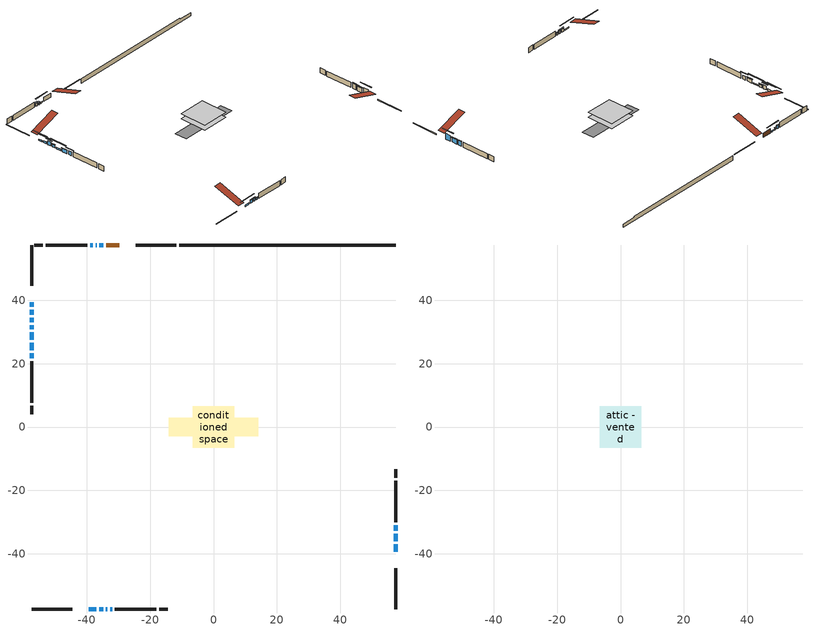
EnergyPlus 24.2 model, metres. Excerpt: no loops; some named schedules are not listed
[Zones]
conditioned space
 floor adiabatic (AdiabaticFloorConstruction): -6.52,-6.52 -6.52,6.52 6.52,6.52 6.52,-6.52 z0.61
 floor foundation (Slab1 construction): -14.13,-2.94 -14.13,2.94 14.13,2.94 14.13,-2.94 z-1.52
 wall outside (RimJoist1 construction): -11.71,57.5 -24.51,57.5 / -57.5,-57.5 -44.69,-57.5 / -57.5,57.5 -57.5,44.69 / 57.5,-57.5 57.5,-44.69 z0.61:0.91
 wall outside (AdiabaticWallConstruction 1): -29.72,57.5 -33.87,57.5 z0.61:2.64
 wall outside (AdiabaticWallConstruction): 57.5,-39.49 57.5,-37.05 z0.61:3.35; -57.5,39.49 -57.5,37.96 / -34.8,57.5 -36.02,57.5 / -39.49,-57.5 -37.05,-57.5 / -57.5,29.98 -57.5,27.54 z0.61:1.22; -57.5,37.04 -57.5,35.51 / -36.95,57.5 -37.26,57.5 / -32.66,-57.5 -32.05,-57.5 z0.61:1.53; -57.5,34.58 -57.5,33.06 / -57.5,23.25 -57.5,21.72 z0.61:2.44; -57.5,32.13 -57.5,30.91 z0.61:1.83; 57.5,-36.12 57.5,-33.68 z0.61:2.74; 57.5,-32.75 57.5,-30.98 z0.61:2.92; -38.18,57.5 -38.95,57.5 / -33.97,-57.5 -33.59,-57.5 z0.61:2.14; -36.12,-57.5 -34.9,-57.5 / -57.5,26.61 -57.5,24.17 z0.61:2.13
 wall outside (Wall1 construction): -39.88,57.5 -52.97,57.5 / -31.12,-57.5 -18.03,-57.5 / -57.5,20.79 -57.5,7.7 / 57.5,-30.05 57.5,-16.96 z0.61:3.05
 wall outside (Wall2 construction): -53.9,57.5 -56.57,57.5 / -17.1,-57.5 -14.43,-57.5 / -57.5,6.77 -57.5,4.1 / 57.5,-16.03 57.5,-13.36 z0.61:3.05
 wall foundation (FoundationWall1 construction): -10.78,57.5,-1.52 -10.78,57.5,0.61 50.67,57.5,0.61 50.67,57.5,0.07 57.5,57.5,0.07 57.5,57.5,-1.52
 window (WindowConstruction): 57.5,-39.49 57.5,-37.05 z0.61:3.35
 window (WindowConstruction 9): -57.5,39.49 -57.5,37.96 z0.61:1.22
 window (WindowConstruction 10): -57.5,37.03 -57.5,35.51 z0.61:1.52
 window (WindowConstruction 11): -57.5,34.58 -57.5,33.06 z0.61:2.44
 window (WindowConstruction 12): -57.5,32.13 -57.5,30.91 z0.61:1.83
 window (WindowConstruction 13): 57.5,-36.12 57.5,-33.68 z0.61:2.74
 window (WindowConstruction 1): 57.5,-32.75 57.5,-30.98 z0.61:2.92
 window (WindowConstruction 14): -34.8,57.5 -36.02,57.5 z0.61:1.22
 window (WindowConstruction 15): -39.49,-57.5 -37.05,-57.5 z0.61:1.22
 window (WindowConstruction 16): -57.5,29.98 -57.5,27.54 z0.61:1.22
 window (WindowConstruction 2): -36.95,57.5 -37.26,57.5 z0.61:1.52
 window (WindowConstruction 3): -38.19,57.5 -38.95,57.5 z0.61:2.13
 window (WindowConstruction 4): -36.12,-57.5 -34.9,-57.5 z0.61:2.13
 window (WindowConstruction 5): -33.97,-57.5 -33.59,-57.5 z0.61:2.13
 window (WindowConstruction 6): -32.66,-57.5 -32.05,-57.5 z0.61:1.52
 window (WindowConstruction 7): -57.5,26.61 -57.5,24.17 z0.61:2.13
 window (WindowConstruction 8): -57.5,23.24 -57.5,21.72 z0.61:2.44
 door (Door): -29.72,57.5 -33.87,57.5 z0.61:2.64
 ceiling adiabatic (AdiabaticFloorConstruction): 6.52,-6.52 6.52,6.52 -6.52,6.52 -6.52,-6.52 z0.61
attic - vented
 floor to conditioned space (Floor1 construction Reversed): -6.52,-6.52 -6.52,6.52 6.52,6.52 6.52,-6.52 z3.05
 roof outside (Roof1 construction): -28.79,57.5,3.05 -28.79,44.79,7.29 -25.44,44.79,7.29 -25.44,57.5,3.05; -40.42,-57.5,3.05 -40.42,-44.79,7.29 -43.77,-44.79,7.29 -43.77,-57.5,3.05; -57.5,40.42,3.05 -44.79,40.42,7.29 -44.79,43.77,7.29 -57.5,43.77,3.05; 57.5,-40.42,3.05 44.79,-40.42,7.29 44.79,-43.77,7.29 57.5,-43.77,3.05
shading: 57.5,-35.22 57.5,-41.32 57.8,-41.32 57.8,-35.22 z5.18; -57.5,34.91 -57.5,42.54 -57.8,42.54 -57.8,34.91 z4.27; -57.5,33.07 -57.5,39.48 -57.8,39.48 -57.8,33.07 z3.97; -57.5,32.15 -57.5,35.49 -57.8,35.49 -57.8,32.15 z3.35; -57.5,30.61 -57.5,32.43 -57.8,32.43 -57.8,30.61 z2.13; 57.5,-33.38 57.5,-36.42 57.8,-36.42 57.8,-33.38 z3.04; 57.5,-30.78 57.5,-32.95 57.91,-32.95 57.91,-30.78 z3.12; -39.07,57.5 -31.75,57.5 -31.75,57.8 -39.07,57.8 z4.27; -34,-57.5 -42.54,-57.5 -42.54,-57.8 -34,-57.8 z4.27; -57.5,24.49 -57.5,33.03 -57.8,33.03 -57.8,24.49 z4.27; -37.55,57.5 -36.65,57.5 -36.65,57.8 -37.55,57.8 z1.82; -39.25,57.5 -37.89,57.5 -37.89,57.8 -39.25,57.8 z2.43; -34.6,-57.5 -36.42,-57.5 -36.42,-57.8 -34.6,-57.8 z2.43; -33.29,-57.5 -34.27,-57.5 -34.27,-57.8 -33.29,-57.8 z2.43; -31.75,-57.5 -32.96,-57.5 -32.96,-57.8 -31.75,-57.8 z1.82; -57.5,23.88 -57.5,26.91 -57.8,26.91 -57.8,23.88 z2.43; -57.5,20.5 -57.5,24.46 -57.8,24.46 -57.8,20.5 z3.66
[Building]
Building 1: Terrain=Suburbs
[Site:Location]
Ottawa Intl AP_ON: Latitude {deg}=45.32; Longitude {deg}=-75.67; Time Zone {hr}=-5; Elevation {m}=115; Keep Site Location Information=Yes
[Site:GroundTemperature:Shallow]
1.18808, -1.19398, -1.38475, -0.254337, 4.28362, 8.80044, 12.7163, 15.1969, 15.4076, 13.3901, 9.57408, 5.19582
[Site:WaterMainsTemperature]
Calculation Method=Schedule; Temperature Schedule=mains temperature schedule
[Material] Roughness=Rough; Thermal Absorptance=0.9
Name | Thickness {m} | Conductivity {W/m-K} | Density {kg/m3} | Specific Heat {J/kg-K} | Solar Absorptance | Visible Absorptance
asphalt or fiberglass shingles | 0.00635 | 0.162714 | 1121.4 | 1465.45 | 0.4 | 0.4
ceiling stud and cavity | 0.1397 | 0.0798161 | 65.682 | 1177.47 | 0.7 | 0.7
concrete 4.0 in. | 0.1016 | 1.803125 | 2242.8 | 837.4 | 0.7 | 0.7
concrete 8.0 in. | 0.2032 | 1.803125 | 2242.8 | 837.4 | 0.7 | 0.7
door material | 0.04445 | 0.053851 | 512.64 | 1214.23 | 0.7 | 0.7
exterior vertical ins | 0.0457286 | 0.029427 | 32.04 | 1214.23 | 0.7 | 0.7
floor covering | 0.0127 | 0.0433444 | 54.468 | 1339.84 | 0.6 | 0.6
floor rigid ins; wall rigid ins 1 | 0.512978 | 0.029427 | 32.04 | 1214.23 | 0.7 | 0.7
floor stud and cavity | 0.1397 | 1.75129 | 37.0049 | 1207.88 | 0.7 | 0.7
furniture material conditioned space 1 | 0.1524 | 0.115458 | 640.8 | 1214.23 | 0.6 | 0.6
gypsum board | 0.0127 | 0.160291 | 801 | 837.4 | 0.6 | 0.6
gypsum board 1 | 0.0127 | 0.160291 | 801 | 837.4 | 0.7 | 0.7
osb sheathing 0.5 in. | 0.0127 | 0.115458 | 512.64 | 1214.23 | 0.7 | 0.7
osb sheathing 0.75 in. | 0.01905 | 0.115458 | 512.64 | 1214.23 | 0.7 | 0.7
osb sheathing 2.0 in. | 0.0508 | 0.115458 | 512.64 | 1214.23 | 0.7 | 0.7
rim joist rigid ins; wall rigid ins | 0.051816 | 0.029427 | 32.04 | 1214.23 | 0.7 | 0.7
rim joist stud and cavity | 0.0508 | 0.254006 | 125.044 | 1163.47 | 0.6 | 0.6
wall stud and cavity | 0.1397 | 0.17323 | 139.0536 | 1170.24 | 0.7 | 0.7
wall stud and cavity 1 | 0.1397 | 0.0931203 | 139.0536 | 1170.24 | 0.7 | 0.7
wall stud and cavity 2 | 0.0889 | 0.380278 | 52.3479 | 1209.89 | 0.7 | 0.7
wall stud and cavity 3 | 0.0889 | 0.391764 | 83.0341 | 1211.67 | 0.7 | 0.7
wood siding | 0.0254 | 0.102417 | 544.68 | 1172.36 | 0.4 | 0.4
wood siding 1; wood siding 2; wood siding 3 | 0.0254 | 0.102417 | 544.68 | 1172.36 | 0.7 | 0.7
[WindowMaterial:SimpleGlazingSystem]
Name | U-Factor {W/m2-K} | Solar Heat Gain Coefficient
WindowMaterial | 2.89351 | 0.69
WindowMaterial 1 | 2.88102 | 0.7
WindowMaterial 10 | 2.92076 | 0.67
WindowMaterial 11 | 2.90032 | 0.69
WindowMaterial 12 | 3.01842 | 0.5
WindowMaterial 2 | 3.083154 | 0.36
WindowMaterial 3 | 3.04795 | 0.45
WindowMaterial 4 | 2.92474 | 0.62
WindowMaterial 5 | 2.98038 | 0.54
WindowMaterial 6 | 2.93609 | 0.65
WindowMaterial 7 | 2.961077 | 0.63
WindowMaterial 8 | 2.927009 | 0.66
WindowMaterial 9 | 2.99571 | 0.57
[Construction]
AdiabaticFloorConstruction: floor stud and cavity, floor rigid ins, osb sheathing 0.75 in., floor covering
AdiabaticWallConstruction: wood siding 2, wall rigid ins 1, wall stud and cavity 2, gypsum board
AdiabaticWallConstruction 1: wood siding 3, wall rigid ins 1, wall stud and cavity 2, gypsum board
Door: door material
Floor1 construction Reversed: gypsum board, ceiling stud and cavity
FoundationWall1 construction: concrete 8.0 in., gypsum board 1
furniture construction conditioned space 1: furniture material conditioned space 1
PartitionWallConstruction: gypsum board, wall stud and cavity 3, gypsum board
RimJoist1 construction: wood siding 1, rim joist rigid ins, osb sheathing 2.0 in., rim joist stud and cavity
Roof1 construction: asphalt or fiberglass shingles
Slab1 construction: concrete 4.0 in.
Wall1 construction: wood siding, wall rigid ins, osb sheathing 0.5 in., wall stud and cavity, gypsum board
Wall2 construction: wood siding, osb sheathing 0.5 in., wall stud and cavity 1, gypsum board
WindowConstruction: WindowMaterial
WindowConstruction 1: WindowMaterial 1
WindowConstruction 10: WindowMaterial 8
WindowConstruction 11: WindowMaterial 9
WindowConstruction 12: WindowMaterial 10
WindowConstruction 13: WindowMaterial 11
WindowConstruction 14; WindowConstruction 15; WindowConstruction 16: WindowMaterial 12
WindowConstruction 2; WindowConstruction 6: WindowMaterial 2
WindowConstruction 3; WindowConstruction 5: WindowMaterial 3
WindowConstruction 4: WindowMaterial 4
WindowConstruction 7: WindowMaterial 5
WindowConstruction 8: WindowMaterial 6
WindowConstruction 9: WindowMaterial 7
[Zone] Multiplier=1; Part of Total Floor Area=Yes
Name | Volume {m3}
attic - vented | 117.12
conditioned space | 599.2
[Space]
Name | Zone | Volume {m3}
attic - vented 1 | attic - vented | 117.12
conditioned space 1 | conditioned space | 599.2
[ZoneInfiltration:EffectiveLeakageArea]
infil attic - vented 1: Zone or Space=attic - vented 1; Schedule=Always On Discrete; Effective Air Leakage Area {cm2}=7170.11; Stack Coefficient=0.000294617; Wind Coefficient=1.15971e-05
[ZoneMixing]
whole house fan mix: Zone or Space=attic - vented; Schedule=Always On Continuous; Design Flow Rate Calculation Method=Flow/Zone; Design Flow Rate {m3/s}=0; Source Zone or Space=conditioned space
[SurfaceProperty:ExposedFoundationPerimeter]
Slab1: Exposed Perimeter Calculation Method=TotalExposedPerimeter; Total Exposed Perimeter {m}=68.276
[InternalMass] Zone or ZoneList=conditioned space; Space or SpaceList=conditioned space 1
Name | Construction | Surface Area {m2}
furniture mass conditioned space 1 | furniture construction conditioned space 1 | 134.564
partition wall mass | PartitionWallConstruction | 336.41
[Lights]
interior lighting: Zone or ZoneList or Space or SpaceList=conditioned space 1; Schedule=interior lighting schedule; Design Level Calculation Method=LightingLevel; Lighting Level {W}=343.2; Return Air Fraction=0; Fraction Radiant=0.6; Fraction Visible=0.2; Fraction Replaceable=1
[People]
occupants: Zone or ZoneList or Space or SpaceList=conditioned space 1; Number of People Schedule=occupants schedule; Number of People Calculation Method=People; Number of People=3; Fraction Radiant=0.314171; Sensible Heat Fraction=0.56303; Activity Level Schedule=occupants activity schedule; Carbon Dioxide Generation Rate {m3/s-W}=0; Enable ASHRAE 55 Comfort Warnings=No; Mean Radiant Temperature Calculation Type=EnclosureAveraged
[ElectricEquipment] Zone or ZoneList or Space or SpaceList=conditioned space 1; Design Level Calculation Method=EquipmentLevel
Name | Schedule | Design Level {W} | Fraction Latent | Fraction Radiant | Fraction Lost
clothes dryer | clothes dryer schedule | 140.772 | 0.015 | 0.081 | 0.85
clothes washer | clothes washer schedule | 32.1985 | 0.03 | 0.162 | 0.7
cooking range | cooking range schedule | 215.147 | 0.08 | 0.432 | 0.2
dishwasher | dishwasher schedule | 66.8632 | 0.3 | 0.18 | 0.4
fridge | fridge schedule | 72.9452 | 0 | 0.6 | 0
mech vent bath fan 0 | mech vent bath fan 0 schedule | 50.2 | 0 | 0 | 1
mech vent bath fan 1 | mech vent bath fan 1 schedule | 50.2 | 0 | 0 | 1
mech vent bath fan 2 | mech vent bath fan 2 schedule | 50.2 | 0 | 0 | 1
mech vent house fan | mech vent house fan schedule | 19.9167 | 0 | 0 | 0.5
mech vent house fan cfis | mech vent house fan cfis schedule | 0 | 0 | 0 | 0
mech vent range fan 0 | mech vent range fan 0 schedule | 57 | 0 | 0 | 1
misc plug loads | misc plug loads schedule | 494.7 | 0.045 | 0.513 | 0.1
whole house fan | Always On Discrete | 0 | 0 | 0 | 1
[OtherEquipment] Zone or ZoneList or Space or SpaceList=conditioned space 1; Design Level Calculation Method=EquipmentLevel
Name | Fuel Type | Schedule | Design Level {W} | Fraction Latent | Fraction Radiant | Fraction Lost
clothes dryer 1 | Electricity | clothes dryer schedule | 0 | 0.015 | 0.081 | 0.85
cooking range 1 | Electricity | cooking range schedule | 0 | 0.08 | 0.432 | 0.2
general water use latent | None | general water use schedule | 62.594 | 1 | 0 | 0
general water use sensible | None | general water use schedule | -61.6891 | 0 | 0.6 | 0
mech vent house fan latent load | None | Always On Discrete | 0 | 1 | 0 | 0
mech vent house fan sensible load | None | Always On Discrete | 0 | 0 | 0 | 0
water heater energy adjustment1 | Propane | Always On Discrete | 0.01 | 0 | 0 | 1
[ZoneInfiltration:DesignFlowRate] Zone or ZoneList or Space or SpaceList=conditioned space 1; Schedule=Always On Discrete; Design Flow Rate Calculation Method=Flow/Zone; Design Flow Rate {m3/s}=0
infil flow; natural vent flow; whole house fan flow
[Foundation:Kiva]
Foundation Kiva 1: Initial Indoor Air Temperature {C}=18; Wall Height Above Grade {m}=0.609996; Wall Depth Below Slab {m}=0.2032; Custom Block Material Name 1=exterior vertical ins; Custom Block Depth 1 {m}=2.13; Custom Block X Position 1 {m}=0.2159; Custom Block Z Position 1 {m}=0
[Foundation:Kiva:Settings]
Soil Conductivity {W/m-K}=0.849921; Soil Density {kg/m3}=1842.3; Soil Specific Heat {J/kg-K}=418.7; Ground Solar Absorptivity=0.9; Ground Thermal Absorptivity=0.9; Ground Surface Roughness {m}=0.03; Far-Field Width {m}=40; Deep-Ground Boundary Condition=ZeroFlux; Deep-Ground Depth {m}=40; Minimum Cell Dimension {m}=0.2; Maximum Cell Growth Coefficient=3; Simulation Timestep=Timestep
[Exterior:Lights]
exterior lighting: Schedule=exterior lighting schedule; Design Level {W}=75.6
[Schedule:Constant]
Name | Hourly Value
Always On Continuous; mech vent house fan schedule; mech vent house fan cfis schedule; Always On Discrete | 1
occupants activity schedule | 117.228
fridge schedule | 0
[Schedule:Week:Daily]
interior lighting schedule Week Rule - Jan1-Jan27: interior lighting schedule day, interior lighting schedule day, interior lighting schedule day, interior lighting schedule day, interior lighting schedule day, interior lighting schedule day, interior lighting schedule day, interior lighting schedule default day, interior lighting schedule default day, interior lighting schedule default day, interior lighting schedule default day, interior lighting schedule default day
interior lighting schedule Week Rule - Jan28-Feb3: interior lighting schedule day, interior lighting schedule day, interior lighting schedule day, interior lighting schedule day, interior lighting schedule day 1, interior lighting schedule day 1, interior lighting schedule day 1, interior lighting schedule default day, interior lighting schedule default day, interior lighting schedule default day, interior lighting schedule default day, interior lighting schedule default day
interior lighting schedule Week Rule - Feb4-Feb24: interior lighting schedule day 1, interior lighting schedule day 1, interior lighting schedule day 1, interior lighting schedule day 1, interior lighting schedule day 1, interior lighting schedule day 1, interior lighting schedule day 1, interior lighting schedule default day, interior lighting schedule default day, interior lighting schedule default day, interior lighting schedule default day, interior lighting schedule default day
interior lighting schedule Week Rule - Feb25-Mar3: interior lighting schedule day 1, interior lighting schedule day 1, interior lighting schedule day 1, interior lighting schedule day 1, interior lighting schedule day 2, interior lighting schedule day 2, interior lighting schedule day 2, interior lighting schedule default day, interior lighting schedule default day, interior lighting schedule default day, interior lighting schedule default day, interior lighting schedule default day
interior lighting schedule Week Rule - Mar4-Mar31: interior lighting schedule day 2, interior lighting schedule day 2, interior lighting schedule day 2, interior lighting schedule day 2, interior lighting schedule day 2, interior lighting schedule day 2, interior lighting schedule day 2, interior lighting schedule default day, interior lighting schedule default day, interior lighting schedule default day, interior lighting schedule default day, interior lighting schedule default day
interior lighting schedule Week Rule - Apr1-Apr28: interior lighting schedule day 3, interior lighting schedule day 3, interior lighting schedule day 3, interior lighting schedule day 3, interior lighting schedule day 3, interior lighting schedule day 3, interior lighting schedule day 3, interior lighting schedule default day, interior lighting schedule default day, interior lighting schedule default day, interior lighting schedule default day, interior lighting schedule default day
interior lighting schedule Week Rule - Apr29-May5: interior lighting schedule day 3, interior lighting schedule day 3, interior lighting schedule day 4, interior lighting schedule day 4, interior lighting schedule day 4, interior lighting schedule day 4, interior lighting schedule day 4, interior lighting schedule default day, interior lighting schedule default day, interior lighting schedule default day, interior lighting schedule default day, interior lighting schedule default day
interior lighting schedule Week Rule - May6-May26: interior lighting schedule day 4, interior lighting schedule day 4, interior lighting schedule day 4, interior lighting schedule day 4, interior lighting schedule day 4, interior lighting schedule day 4, interior lighting schedule day 4, interior lighting schedule default day, interior lighting schedule default day, interior lighting schedule default day, interior lighting schedule default day, interior lighting schedule default day
interior lighting schedule Week Rule - May27-Jun2: interior lighting schedule day 4, interior lighting schedule day 4, interior lighting schedule day 4, interior lighting schedule day 4, interior lighting schedule day 4, interior lighting schedule day 5, interior lighting schedule day 5, interior lighting schedule default day, interior lighting schedule default day, interior lighting schedule default day, interior lighting schedule default day, interior lighting schedule default day
interior lighting schedule Week Rule - Jun3-Jun30: interior lighting schedule day 5, interior lighting schedule day 5, interior lighting schedule day 5, interior lighting schedule day 5, interior lighting schedule day 5, interior lighting schedule day 5, interior lighting schedule day 5, interior lighting schedule default day, interior lighting schedule default day, interior lighting schedule default day, interior lighting schedule default day, interior lighting schedule default day
interior lighting schedule Week Rule - Jul1-Jul28: interior lighting schedule day 6, interior lighting schedule day 6, interior lighting schedule day 6, interior lighting schedule day 6, interior lighting schedule day 6, interior lighting schedule day 6, interior lighting schedule day 6, interior lighting schedule default day, interior lighting schedule default day, interior lighting schedule default day, interior lighting schedule default day, interior lighting schedule default day
interior lighting schedule Week Rule - Jul29-Aug4: interior lighting schedule day 6, interior lighting schedule day 6, interior lighting schedule day 6, interior lighting schedule day 7, interior lighting schedule day 7, interior lighting schedule day 7, interior lighting schedule day 7, interior lighting schedule default day, interior lighting schedule default day, interior lighting schedule default day, interior lighting schedule default day, interior lighting schedule default day
interior lighting schedule Week Rule - Aug5-Aug25: interior lighting schedule day 7, interior lighting schedule day 7, interior lighting schedule day 7, interior lighting schedule day 7, interior lighting schedule day 7, interior lighting schedule day 7, interior lighting schedule day 7, interior lighting schedule default day, interior lighting schedule default day, interior lighting schedule default day, interior lighting schedule default day, interior lighting schedule default day
interior lighting schedule Week Rule - Aug26-Sep1: interior lighting schedule day 7, interior lighting schedule day 7, interior lighting schedule day 7, interior lighting schedule day 7, interior lighting schedule day 7, interior lighting schedule day 7, interior lighting schedule day 8, interior lighting schedule default day, interior lighting schedule default day, interior lighting schedule default day, interior lighting schedule default day, interior lighting schedule default day
interior lighting schedule Week Rule - Sep2-Sep29: interior lighting schedule day 8, interior lighting schedule day 8, interior lighting schedule day 8, interior lighting schedule day 8, interior lighting schedule day 8, interior lighting schedule day 8, interior lighting schedule day 8, interior lighting schedule default day, interior lighting schedule default day, interior lighting schedule default day, interior lighting schedule default day, interior lighting schedule default day
interior lighting schedule Week Rule - Sep30-Oct6: interior lighting schedule day 8, interior lighting schedule day 9, interior lighting schedule day 9, interior lighting schedule day 9, interior lighting schedule day 9, interior lighting schedule day 9, interior lighting schedule day 9, interior lighting schedule default day, interior lighting schedule default day, interior lighting schedule default day, interior lighting schedule default day, interior lighting schedule default day
interior lighting schedule Week Rule - Oct7-Oct27: interior lighting schedule day 9, interior lighting schedule day 9, interior lighting schedule day 9, interior lighting schedule day 9, interior lighting schedule day 9, interior lighting schedule day 9, interior lighting schedule day 9, interior lighting schedule default day, interior lighting schedule default day, interior lighting schedule default day, interior lighting schedule default day, interior lighting schedule default day
interior lighting schedule Week Rule - Oct28-Nov3: interior lighting schedule day 9, interior lighting schedule day 9, interior lighting schedule day 9, interior lighting schedule day 9, interior lighting schedule day 10, interior lighting schedule day 10, interior lighting schedule day 10, interior lighting schedule default day, interior lighting schedule default day, interior lighting schedule default day, interior lighting schedule default day, interior lighting schedule default day
interior lighting schedule Week Rule - Nov4-Nov24: interior lighting schedule day 10, interior lighting schedule day 10, interior lighting schedule day 10, interior lighting schedule day 10, interior lighting schedule day 10, interior lighting schedule day 10, interior lighting schedule day 10, interior lighting schedule default day, interior lighting schedule default day, interior lighting schedule default day, interior lighting schedule default day, interior lighting schedule default day
interior lighting schedule Week Rule - Nov25-Dec1: interior lighting schedule day 10, interior lighting schedule day 10, interior lighting schedule day 10, interior lighting schedule day 10, interior lighting schedule day 10, interior lighting schedule day 10, interior lighting schedule day 11, interior lighting schedule default day, interior lighting schedule default day, interior lighting schedule default day, interior lighting schedule default day, interior lighting schedule default day
interior lighting schedule Week Rule - Dec2-Dec31: interior lighting schedule day 11, interior lighting schedule day 11, interior lighting schedule day 11, interior lighting schedule day 11, interior lighting schedule day 11, interior lighting schedule day 11, interior lighting schedule day 11, interior lighting schedule default day, interior lighting schedule default day, interior lighting schedule default day, interior lighting schedule default day, interior lighting schedule default day
occupants schedule Week Rule - Jan1-Dec31: occupants schedule day, occupants schedule day, occupants schedule day, occupants schedule day, occupants schedule day, occupants schedule day, occupants schedule day, occupants schedule default day, occupants schedule default day, occupants schedule default day, occupants schedule default day, occupants schedule default day
clothes dryer schedule Week Rule - Jan1-Dec31: clothes dryer schedule day, clothes dryer schedule day, clothes dryer schedule day, clothes dryer schedule day, clothes dryer schedule day, clothes dryer schedule day, clothes dryer schedule day, clothes dryer schedule default day, clothes dryer schedule default day, clothes dryer schedule default day, clothes dryer schedule default day, clothes dryer schedule default day
clothes washer schedule Week Rule - Jan1-Dec31: clothes washer schedule day, clothes washer schedule day, clothes washer schedule day, clothes washer schedule day, clothes washer schedule day, clothes washer schedule day, clothes washer schedule day, clothes washer schedule default day, clothes washer schedule default day, clothes washer schedule default day, clothes washer schedule default day, clothes washer schedule default day
cooking range schedule Week Rule - Jan1-Dec31: cooking range schedule day, cooking range schedule day, cooking range schedule day, cooking range schedule day, cooking range schedule day, cooking range schedule day, cooking range schedule day, cooking range schedule default day, cooking range schedule default day, cooking range schedule default day, cooking range schedule default day, cooking range schedule default day
dishwasher schedule Week Rule - Jan1-Dec31: dishwasher schedule day, dishwasher schedule day, dishwasher schedule day, dishwasher schedule day, dishwasher schedule day, dishwasher schedule day, dishwasher schedule day, dishwasher schedule default day, dishwasher schedule default day, dishwasher schedule default day, dishwasher schedule default day, dishwasher schedule default day
mech vent bath fan 0 schedule Week Rule - Jan1-Dec31: mech vent bath fan 0 schedule day, mech vent bath fan 0 schedule day, mech vent bath fan 0 schedule day, mech vent bath fan 0 schedule day, mech vent bath fan 0 schedule day, mech vent bath fan 0 schedule day, mech vent bath fan 0 schedule day, mech vent bath fan 0 schedule default day, mech vent bath fan 0 schedule default day, mech vent bath fan 0 schedule default day, mech vent bath fan 0 schedule default day, mech vent bath fan 0 schedule default day
mech vent bath fan 1 schedule Week Rule - Jan1-Dec31: mech vent bath fan 1 schedule day, mech vent bath fan 1 schedule day, mech vent bath fan 1 schedule day, mech vent bath fan 1 schedule day, mech vent bath fan 1 schedule day, mech vent bath fan 1 schedule day, mech vent bath fan 1 schedule day, mech vent bath fan 1 schedule default day, mech vent bath fan 1 schedule default day, mech vent bath fan 1 schedule default day, mech vent bath fan 1 schedule default day, mech vent bath fan 1 schedule default day
mech vent bath fan 2 schedule Week Rule - Jan1-Dec31: mech vent bath fan 2 schedule day, mech vent bath fan 2 schedule day, mech vent bath fan 2 schedule day, mech vent bath fan 2 schedule day, mech vent bath fan 2 schedule day, mech vent bath fan 2 schedule day, mech vent bath fan 2 schedule day, mech vent bath fan 2 schedule default day, mech vent bath fan 2 schedule default day, mech vent bath fan 2 schedule default day, mech vent bath fan 2 schedule default day, mech vent bath fan 2 schedule default day
mech vent range fan 0 schedule Week Rule - Jan1-Dec31: mech vent range fan 0 schedule day, mech vent range fan 0 schedule day, mech vent range fan 0 schedule day, mech vent range fan 0 schedule day, mech vent range fan 0 schedule day, mech vent range fan 0 schedule day, mech vent range fan 0 schedule day, mech vent range fan 0 schedule default day, mech vent range fan 0 schedule default day, mech vent range fan 0 schedule default day, mech vent range fan 0 schedule default day, mech vent range fan 0 schedule default day
misc plug loads schedule Week Rule - Jan1-Dec31: misc plug loads schedule day, misc plug loads schedule day, misc plug loads schedule day, misc plug loads schedule day, misc plug loads schedule day, misc plug loads schedule day, misc plug loads schedule day, misc plug loads schedule default day, misc plug loads schedule default day, misc plug loads schedule default day, misc plug loads schedule default day, misc plug loads schedule default day
general water use schedule Week Rule - Jan1-Dec31: general water use schedule day, general water use schedule day, general water use schedule day, general water use schedule day, general water use schedule day, general water use schedule day, general water use schedule day, general water use schedule default day, general water use schedule default day, general water use schedule default day, general water use schedule default day, general water use schedule default day
exterior lighting schedule Week Rule - Jan1-Jan27: exterior lighting schedule day, exterior lighting schedule day, exterior lighting schedule day, exterior lighting schedule day, exterior lighting schedule day, exterior lighting schedule day, exterior lighting schedule day, exterior lighting schedule default day, exterior lighting schedule default day, exterior lighting schedule default day, exterior lighting schedule default day, exterior lighting schedule default day
exterior lighting schedule Week Rule - Jan28-Feb3: exterior lighting schedule day, exterior lighting schedule day, exterior lighting schedule day, exterior lighting schedule day, exterior lighting schedule day 1, exterior lighting schedule day 1, exterior lighting schedule day 1, exterior lighting schedule default day, exterior lighting schedule default day, exterior lighting schedule default day, exterior lighting schedule default day, exterior lighting schedule default day
exterior lighting schedule Week Rule - Feb4-Feb24: exterior lighting schedule day 1, exterior lighting schedule day 1, exterior lighting schedule day 1, exterior lighting schedule day 1, exterior lighting schedule day 1, exterior lighting schedule day 1, exterior lighting schedule day 1, exterior lighting schedule default day, exterior lighting schedule default day, exterior lighting schedule default day, exterior lighting schedule default day, exterior lighting schedule default day
exterior lighting schedule Week Rule - Feb25-Mar3: exterior lighting schedule day 1, exterior lighting schedule day 1, exterior lighting schedule day 1, exterior lighting schedule day 1, exterior lighting schedule day 2, exterior lighting schedule day 2, exterior lighting schedule day 2, exterior lighting schedule default day, exterior lighting schedule default day, exterior lighting schedule default day, exterior lighting schedule default day, exterior lighting schedule default day
exterior lighting schedule Week Rule - Mar4-Mar31: exterior lighting schedule day 2, exterior lighting schedule day 2, exterior lighting schedule day 2, exterior lighting schedule day 2, exterior lighting schedule day 2, exterior lighting schedule day 2, exterior lighting schedule day 2, exterior lighting schedule default day, exterior lighting schedule default day, exterior lighting schedule default day, exterior lighting schedule default day, exterior lighting schedule default day
exterior lighting schedule Week Rule - Apr1-Apr28: exterior lighting schedule day 3, exterior lighting schedule day 3, exterior lighting schedule day 3, exterior lighting schedule day 3, exterior lighting schedule day 3, exterior lighting schedule day 3, exterior lighting schedule day 3, exterior lighting schedule default day, exterior lighting schedule default day, exterior lighting schedule default day, exterior lighting schedule default day, exterior lighting schedule default day
exterior lighting schedule Week Rule - Apr29-May5: exterior lighting schedule day 3, exterior lighting schedule day 3, exterior lighting schedule day 4, exterior lighting schedule day 4, exterior lighting schedule day 4, exterior lighting schedule day 4, exterior lighting schedule day 4, exterior lighting schedule default day, exterior lighting schedule default day, exterior lighting schedule default day, exterior lighting schedule default day, exterior lighting schedule default day
exterior lighting schedule Week Rule - May6-May26: exterior lighting schedule day 4, exterior lighting schedule day 4, exterior lighting schedule day 4, exterior lighting schedule day 4, exterior lighting schedule day 4, exterior lighting schedule day 4, exterior lighting schedule day 4, exterior lighting schedule default day, exterior lighting schedule default day, exterior lighting schedule default day, exterior lighting schedule default day, exterior lighting schedule default day
exterior lighting schedule Week Rule - May27-Jun2: exterior lighting schedule day 4, exterior lighting schedule day 4, exterior lighting schedule day 4, exterior lighting schedule day 4, exterior lighting schedule day 4, exterior lighting schedule day 5, exterior lighting schedule day 5, exterior lighting schedule default day, exterior lighting schedule default day, exterior lighting schedule default day, exterior lighting schedule default day, exterior lighting schedule default day
exterior lighting schedule Week Rule - Jun3-Jun30: exterior lighting schedule day 5, exterior lighting schedule day 5, exterior lighting schedule day 5, exterior lighting schedule day 5, exterior lighting schedule day 5, exterior lighting schedule day 5, exterior lighting schedule day 5, exterior lighting schedule default day, exterior lighting schedule default day, exterior lighting schedule default day, exterior lighting schedule default day, exterior lighting schedule default day
exterior lighting schedule Week Rule - Jul1-Jul28: exterior lighting schedule day 6, exterior lighting schedule day 6, exterior lighting schedule day 6, exterior lighting schedule day 6, exterior lighting schedule day 6, exterior lighting schedule day 6, exterior lighting schedule day 6, exterior lighting schedule default day, exterior lighting schedule default day, exterior lighting schedule default day, exterior lighting schedule default day, exterior lighting schedule default day
exterior lighting schedule Week Rule - Jul29-Aug4: exterior lighting schedule day 6, exterior lighting schedule day 6, exterior lighting schedule day 6, exterior lighting schedule day 7, exterior lighting schedule day 7, exterior lighting schedule day 7, exterior lighting schedule day 7, exterior lighting schedule default day, exterior lighting schedule default day, exterior lighting schedule default day, exterior lighting schedule default day, exterior lighting schedule default day
[Schedule:Year]
interior lighting schedule: interior lighting schedule Week Rule - Jan1-Jan27, 1, 1, 1, 27, interior lighting schedule Week Rule - Jan28-Feb3, 1, 28, 2, 3, interior lighting schedule Week Rule - Feb4-Feb24, 2, 4, 2, 24, interior lighting schedule Week Rule - Feb25-Mar3, 2, 25, 3, 3, interior lighting schedule Week Rule - Mar4-Mar31, 3, 4, 3, 31, interior lighting schedule Week Rule - Apr1-Apr28, 4, 1, 4, 28, interior lighting schedule Week Rule - Apr29-May5, 4, 29, 5, 5, interior lighting schedule Week Rule - May6-May26, 5, 6, 5, 26, interior lighting schedule Week Rule - May27-Jun2, 5, 27, 6, 2, interior lighting schedule Week Rule - Jun3-Jun30, 6, 3, 6, 30, interior lighting schedule Week Rule - Jul1-Jul28, 7, 1, 7, 28, interior lighting schedule Week Rule - Jul29-Aug4, 7, 29, 8, 4, interior lighting schedule Week Rule - Aug5-Aug25, 8, 5, 8, 25, interior lighting schedule Week Rule - Aug26-Sep1, 8, 26, 9, 1, interior lighting schedule Week Rule - Sep2-Sep29, 9, 2, 9, 29, interior lighting schedule Week Rule - Sep30-Oct6, 9, 30, 10, 6, interior lighting schedule Week Rule - Oct7-Oct27, 10, 7, 10, 27, interior lighting schedule Week Rule - Oct28-Nov3, 10, 28, 11, 3, interior lighting schedule Week Rule - Nov4-Nov24, 11, 4, 11, 24, interior lighting schedule Week Rule - Nov25-Dec1, 11, 25, 12, 1, interior lighting schedule Week Rule - Dec2-Dec31, 12, 2, 12, 31
occupants schedule: occupants schedule Week Rule - Jan1-Dec31, 1, 1, 12, 31
clothes dryer schedule: clothes dryer schedule Week Rule - Jan1-Dec31, 1, 1, 12, 31
clothes washer schedule: clothes washer schedule Week Rule - Jan1-Dec31, 1, 1, 12, 31
cooking range schedule: cooking range schedule Week Rule - Jan1-Dec31, 1, 1, 12, 31
dishwasher schedule: dishwasher schedule Week Rule - Jan1-Dec31, 1, 1, 12, 31
mech vent bath fan 0 schedule: mech vent bath fan 0 schedule Week Rule - Jan1-Dec31, 1, 1, 12, 31
mech vent bath fan 1 schedule: mech vent bath fan 1 schedule Week Rule - Jan1-Dec31, 1, 1, 12, 31
mech vent bath fan 2 schedule: mech vent bath fan 2 schedule Week Rule - Jan1-Dec31, 1, 1, 12, 31
mech vent range fan 0 schedule: mech vent range fan 0 schedule Week Rule - Jan1-Dec31, 1, 1, 12, 31
misc plug loads schedule: misc plug loads schedule Week Rule - Jan1-Dec31, 1, 1, 12, 31
general water use schedule: general water use schedule Week Rule - Jan1-Dec31, 1, 1, 12, 31
exterior lighting schedule: exterior lighting schedule Week Rule - Jan1-Jan27, 1, 1, 1, 27, exterior lighting schedule Week Rule - Jan28-Feb3, 1, 28, 2, 3, exterior lighting schedule Week Rule - Feb4-Feb24, 2, 4, 2, 24, exterior lighting schedule Week Rule - Feb25-Mar3, 2, 25, 3, 3, exterior lighting schedule Week Rule - Mar4-Mar31, 3, 4, 3, 31, exterior lighting schedule Week Rule - Apr1-Apr28, 4, 1, 4, 28, exterior lighting schedule Week Rule - Apr29-May5, 4, 29, 5, 5, exterior lighting schedule Week Rule - May6-May26, 5, 6, 5, 26, exterior lighting schedule Week Rule - May27-Jun2, 5, 27, 6, 2, exterior lighting schedule Week Rule - Jun3-Jun30, 6, 3, 6, 30, exterior lighting schedule Week Rule - Jul1-Jul28, 7, 1, 7, 28, exterior lighting schedule Week Rule - Jul29-Aug4, 7, 29, 8, 4, exterior lighting schedule Week Rule - Aug5-Aug25, 8, 5, 8, 25, exterior lighting schedule Week Rule - Aug26-Sep1, 8, 26, 9, 1, exterior lighting schedule Week Rule - Sep2-Sep29, 9, 2, 9, 29, exterior lighting schedule Week Rule - Sep30-Oct6, 9, 30, 10, 6, exterior lighting schedule Week Rule - Oct7-Oct27, 10, 7, 10, 27, exterior lighting schedule Week Rule - Oct28-Nov3, 10, 28, 11, 3, exterior lighting schedule Week Rule - Nov4-Nov24, 11, 4, 11, 24, exterior lighting schedule Week Rule - Nov25-Dec1, 11, 25, 12, 1, exterior lighting schedule Week Rule - Dec2-Dec31, 12, 2, 12, 31
[Schedule:Compact]
mains temperature schedule: Through: 01/01, For: AllDays, Until: 24:00, 5.98056, Through: 01/02, For: AllDays, Until: 24:00, 5.90111, Through: 01/03, For: AllDays, Until: 24:00, 5.82222, Through: 01/04, For: AllDays, Until: 24:00, 5.74556, Through: 01/05, For: AllDays, Until: 24:00, 5.66944, Through: 01/06, For: AllDays, Until: 24:00, 5.595, Through: 01/07, For: AllDays, Until: 24:00, 5.52222, Through: 01/08, For: AllDays, Until: 24:00, 5.45, Through: 01/09, For: AllDays, Until: 24:00, 5.38, Through: 01/10, For: AllDays, Until: 24:00, 5.31111, Through: 01/11, For: AllDays, Until: 24:00, 5.24333, Through: 01/12, For: AllDays, Until: 24:00, 5.17778, Through: 01/13, For: AllDays, Until: 24:00, 5.11333, Through: 01/14, For: AllDays, Until: 24:00, 5.05, Through: 01/15, For: AllDays, Until: 24:00, 4.98833, Through: 01/16, For: AllDays, Until: 24:00, 4.92889, Through: 01/17, For: AllDays, Until: 24:00, 4.87, Through: 01/18, For: AllDays, Until: 24:00, 4.81333, Through: 01/19, For: AllDays, Until: 24:00, 4.75833, Through: 01/20, For: AllDays, Until: 24:00, 4.70444, Through: 01/21, For: AllDays, Until: 24:00, 4.65278, Through: 01/22, For: AllDays, Until: 24:00, 4.60222, Through: 01/23, For: AllDays, Until: 24:00, 4.55333, Through: 01/24, For: AllDays, Until: 24:00, 4.50667, Through: 01/25, For: AllDays, Until: 24:00, 4.46111, Through: 01/26, For: AllDays, Until: 24:00, 4.41722, Through: 01/27, For: AllDays, Until: 24:00, 4.37556, Through: 01/28, For: AllDays, Until: 24:00, 4.335, Through: 01/29, For: AllDays, Until: 24:00, 4.29667, Through: 01/30, For: AllDays, Until: 24:00, 4.26, Through: 01/31, For: AllDays, Until: 24:00, 4.225, Through: 02/01, For: AllDays, Until: 24:00, 4.19167, Through: 02/02, For: AllDays, Until: 24:00, 4.16, Through: 02/03, For: AllDays, Until: 24:00, 4.13056, Through: 02/04, For: AllDays, Until: 24:00, 4.10278, Through: 02/05, For: AllDays, Until: 24:00, 4.07667, Through: 02/06, For: AllDays, Until: 24:00, 4.05222, Through: 02/07, For: AllDays, Until: 24:00, 4.03, Through: 02/08, For: AllDays, Until: 24:00, 4.00889, Through: 02/09, For: AllDays, Until: 24:00, 3.99056, Through: 02/10, For: AllDays, Until: 24:00, 3.97333, Through: 02/11, For: AllDays, Until: 24:00, 3.95833, Through: 02/12, For: AllDays, Until: 24:00, 3.945, Through: 02/13, For: AllDays, Until: 24:00, 3.93333, Through: 02/14, For: AllDays, Until: 24:00, 3.92389, Through: 02/15, For: AllDays, Until: 24:00, 3.91611, Through: 02/16, For: AllDays, Until: 24:00, 3.91, Through: 02/17, For: AllDays, Until: 24:00, 3.90611, Through: 02/18, For: AllDays, Until: 24:00, 3.90389, Through: 02/19, For: AllDays, Until: 24:00, 3.90389, Through: 02/20, For: AllDays, Until: 24:00, 3.905, Through: 02/21, For: AllDays, Until: 24:00, 3.90889, Through: 02/22, For: AllDays, Until: 24:00, 3.91389, Through: 02/23, For: AllDays, Until: 24:00, 3.92111, Through: 02/24, For: AllDays, Until: 24:00, 3.93, Through: 02/25, For: AllDays, Until: 24:00, 3.94056, Through: 02/26, For: AllDays, Until: 24:00, 3.95333, Through: 02/27, For: AllDays, Until: 24:00, 3.96778, Through: 02/28, For: AllDays, Until: 24:00, 3.98444, Through: 03/01, For: AllDays, Until: 24:00, 4.00278, Through: 03/02, For: AllDays, Until: 24:00, 4.02278, Through: 03/03, For: AllDays, Until: 24:00, 4.04444, Through: 03/04, For: AllDays, Until: 24:00, 4.06833, Through: 03/05, For: AllDays, Until: 24:00, 4.09389, Through: 03/06, For: AllDays, Until: 24:00, 4.12111, Through: 03/07, For: AllDays, Until: 24:00, 4.15, Through: 03/08, For: AllDays, Until: 24:00, 4.18111, Through: 03/09, For: AllDays, Until: 24:00, 4.21333, Through: 03/10, For: AllDays, Until: 24:00, 4.24778, Through: 03/11, For: AllDays, Until: 24:00, 4.28389, Through: 03/12, For: AllDays, Until: 24:00, 4.32222, Through: 03/13, For: AllDays, Until: 24:00, 4.36167, Through: 03/14, For: AllDays, Until: 24:00, 4.40333, Through: 03/15, For: AllDays, Until: 24:00, 4.44611, Through: 03/16, For: AllDays, Until: 24:00, 4.49111, Through: 03/17, For: AllDays, Until: 24:00, 4.53722, Through: 03/18, For: AllDays, Until: 24:00, 4.58556, Through: 03/19, For: AllDays, Until: 24:00, 4.63556, Through: 03/20, For: AllDays, Until: 24:00, 4.68667, Through: 03/21, For: AllDays, Until: 24:00, 4.74, Through: 03/22, For: AllDays, Until: 24:00, 4.79444, Through: 03/23, For: AllDays, Until: 24:00, 4.85111, Through: 03/24, For: AllDays, Until: 24:00, 4.90889, Through: 03/25, For: AllDays, Until: 24:00, 4.96833, Through: 03/26, For: AllDays, Until: 24:00, 5.02944, Through: 03/27, For: AllDays, Until: 24:00, 5.09167, Through: 03/28, For: AllDays, Until: 24:00, 5.15556, Through: 03/29, For: AllDays, Until: 24:00, 5.22111, Through: 03/30, For: AllDays, Until: 24:00, 5.28833, Through: 03/31, For: AllDays, Until: 24:00, 5.35667, Through: 04/01, For: AllDays, Until: 24:00, 5.42667, Through: 04/02, For: AllDays, Until: 24:00, 5.49778, Through: 04/03, For: AllDays, Until: 24:00, 5.57056, Through: 04/04, For: AllDays, Until: 24:00, 5.64444, Through: 04/05, For: AllDays, Until: 24:00, 5.71944, Through: 04/06, For: AllDays, Until: 24:00, 5.79611, Through: 04/07, For: AllDays, Until: 24:00, 5.87444, Through: 04/08, For: AllDays, Until: 24:00, 5.95389, Through: 04/09, For: AllDays, Until: 24:00, 6.03389, Through: 04/10, For: AllDays, Until: 24:00, 6.11611, Through: 04/11, For: AllDays, Until: 24:00, 6.19889, Through: 04/12, For: AllDays, Until: 24:00, 6.28278, Through: 04/13, For: AllDays, Until: 24:00, 6.36833, Through: 04/14, For: AllDays, Until: 24:00, 6.45444, Through: 04/15, For: AllDays, Until: 24:00, 6.54222, Through: 04/16, For: AllDays, Until: 24:00, 6.63056, Through: 04/17, For: AllDays, Until: 24:00, 6.72056, Through: 04/18, For: AllDays, Until: 24:00, 6.81111, Through: 04/19, For: AllDays, Until: 24:00, 6.90278, Through: 04/20, For: AllDays, Until: 24:00, 6.99556, Through: 04/21, For: AllDays, Until: 24:00, 7.08889, Through: 04/22, For: AllDays, Until: 24:00, 7.18333, Through: 04/23, For: AllDays, Until: 24:00, 7.27889, Through: 04/24, For: AllDays, Until: 24:00, 7.375, Through: 04/25, For: AllDays, Until: 24:00, 7.47222, Through: 04/26, For: AllDays, Until: 24:00, 7.57, Through: 04/27, For: AllDays, Until: 24:00, 7.66889, Through: 04/28, For: AllDays, Until: 24:00, 7.76833, Through: 04/29, For: AllDays, Until: 24:00, 7.86833, Through: 04/30, For: AllDays, Until: 24:00, 7.96889, Through: 05/01, For: AllDays, Until: 24:00, 8.07056, Through: 05/02, For: AllDays, Until: 24:00, 8.17278, Through: 05/03, For: AllDays, Until: 24:00, 8.275, Through: 05/04, For: AllDays, Until: 24:00, 8.37833, Through: 05/05, For: AllDays, Until: 24:00, 8.48222, Through: 05/06, For: AllDays, Until: 24:00, 8.58667, Through: 05/07, For: AllDays, Until: 24:00, 8.69111, Through: 05/08, For: AllDays, Until: 24:00, 8.79667, Through: 05/09, For: AllDays, Until: 24:00, 8.90222, Through: 05/10, For: AllDays, Until: 24:00, 9.00833, Through: 05/11, For: AllDays, Until: 24:00, 9.11444, Through: 05/12, For: AllDays, Until: 24:00, 9.22111, Through: 05/13, For: AllDays, Until: 24:00, 9.32778, Through: 05/14, For: AllDays, Until: 24:00, 9.435, Through: 05/15, For: AllDays, Until: 24:00, 9.54278, Through: 05/16, For: AllDays, Until: 24:00, 9.65, Through: 05/17, For: AllDays, Until: 24:00, 9.75778, Through: 05/18, For: AllDays, Until: 24:00, 9.86611, Through: 05/19, For: AllDays, Until: 24:00, 9.97389, Through: 05/20, For: AllDays, Until: 24:00, 10.0822, Through: 05/21, For: AllDays, Until: 24:00, 10.19, Through: 05/22, For: AllDays, Until: 24:00, 10.2983, Through: 05/23, For: AllDays, Until: 24:00, 10.4061, Through: 05/24, For: AllDays, Until: 24:00, 10.5139, Through: 05/25, For: AllDays, Until: 24:00, 10.6222, Through: 05/26, For: AllDays, Until: 24:00, 10.73, Through: 05/27, For: AllDays, Until: 24:00, 10.8372, Through: 05/28, For: AllDays, Until: 24:00, 10.945, Through: 05/29, For: AllDays, Until: 24:00, 11.0517, Through: 05/30, For: AllDays, Until: 24:00, 11.1589, Through: 05/31, For: AllDays, Until: 24:00, 11.2656, Through: 06/01, For: AllDays, Until: 24:00, 11.3717, Through: 06/02, For: AllDays, Until: 24:00, 11.4778, Through: 06/03, For: AllDays, Until: 24:00, 11.5833, Through: 06/04, For: AllDays, Until: 24:00, 11.6883, Through: 06/05, For: AllDays, Until: 24:00, 11.7933, Through: 06/06, For: AllDays, Until: 24:00, 11.8972, Through: 06/07, For: AllDays, Until: 24:00, 12.0011, Through: 06/08, For: AllDays, Until: 24:00, 12.1044, Through: 06/09, For: AllDays, Until: 24:00, 12.2067, Through: 06/10, For: AllDays, Until: 24:00, 12.3089, Through: 06/11, For: AllDays, Until: 24:00, 12.4106, Through: 06/12, For: AllDays, Until: 24:00, 12.5111, Through: 06/13, For: AllDays, Until: 24:00, 12.6111, Through: 06/14, For: AllDays, Until: 24:00, 12.7106, Through: 06/15, For: AllDays, Until: 24:00, 12.8089, Through: 06/16, For: AllDays, Until: 24:00, 12.9067, Through: 06/17, For: AllDays, Until: 24:00, 13.0039, Through: 06/18, For: AllDays, Until: 24:00, 13.1, Through: 06/19, For: AllDays, Until: 24:00, 13.195, Through: 06/20, For: AllDays, Until: 24:00, 13.2894, Through: 06/21, For: AllDays, Until: 24:00, 13.3833, Through: 06/22, For: AllDays, Until: 24:00, 13.4756, Through: 06/23, For: AllDays, Until: 24:00, 13.5672, Through: 06/24, For: AllDays, Until: 24:00, 13.6578, Through: 06/25, For: AllDays, Until: 24:00, 13.7472, Through: 06/26, For: AllDays, Until: 24:00, 13.8356, Through: 06/27, For: AllDays, Until: 24:00, 13.9233, Through: 06/28, For: AllDays, Until: 24:00, 14.0094, Through: 06/29, For: AllDays, Until: 24:00, 14.0944, Through: 06/30, For: AllDays, Until: 24:00, 14.1789, Through: 07/01, For: AllDays, Until: 24:00, 14.2617, Through: 07/02, For: AllDays, Until: 24:00, 14.3433, Through: 07/03, For: AllDays, Until: 24:00, 14.4233, Through: 07/04, For: AllDays, Until: 24:00, 14.5028, Through: 07/05, For: AllDays, Until: 24:00, 14.5806, Through: 07/06, For: AllDays, Until: 24:00, 14.6567, Through: 07/07, For: AllDays, Until: 24:00, 14.7322, Through: 07/08, For: AllDays, Until: 24:00, 14.8061, Through: 07/09, For: AllDays, Until: 24:00, 14.8783, Through: 07/10, For: AllDays, Until: 24:00, 14.9494, Through: 07/11, For: AllDays, Until: 24:00, 15.0194, Through: 07/12, For: AllDays, Until: 24:00, 15.0878, Through: 07/13, For: AllDays, Until: 24:00, 15.1544, Through: 07/14, For: AllDays, Until: 24:00, 15.22, Through: 07/15, For: AllDays, Until: 24:00, 15.2833, Through: 07/16, For: AllDays, Until: 24:00, 15.3461, Through: 07/17, For: AllDays, Until: 24:00, 15.4067, Through: 07/18, For: AllDays, Until: 24:00, 15.4661, Through: 07/19, For: AllDays, Until: 24:00, 15.5239, Through: 07/20, For: AllDays, Until: 24:00, 15.58, Through: 07/21, For: AllDays, Until: 24:00, 15.6344, Through: 07/22, For: AllDays, Until: 24:00, 15.6872, Through: 07/23, For: AllDays, Until: 24:00, 15.7383, Through: 07/24, For: AllDays, Until: 24:00, 15.7883, Through: 07/25, For: AllDays, Until: 24:00, 15.8361, Through: 07/26, For: AllDays, Until: 24:00, 15.8822, Through: 07/27, For: AllDays, Until: 24:00, 15.9272, Through: 07/28, For: AllDays, Until: 24:00, 15.97, Through: 07/29, For: AllDays, Until: 24:00, 16.0111, Through: 07/30, For: AllDays, Until: 24:00, 16.0506, Through: 07/31, For: AllDays, Until: 24:00, 16.0883, Through: 08/01, For: AllDays, Until: 24:00, 16.1244, Through: 08/02, For: AllDays, Until: 24:00, 16.1583, Through: 08/03, For: AllDays, Until: 24:00, 16.1911, Through: 08/04, For: AllDays, Until: 24:00, 16.2217, Through: 08/05, For: AllDays, Until: 24:00, 16.2506, Through: 08/06, For: AllDays, Until: 24:00, 16.2778, Through: 08/07, For: AllDays, Until: 24:00, 16.3028, Through: 08/08, For: AllDays, Until: 24:00, 16.3267, Through: 08/09, For: AllDays, Until: 24:00, 16.3483, Through: 08/10, For: AllDays, Until: 24:00, 16.3678, Through: 08/11, For: AllDays, Until: 24:00, 16.3861, Through: 08/12, For: AllDays, Until: 24:00, 16.4022, Through: 08/13, For: AllDays, Until: 24:00, 16.4167, Through: 08/14, For: AllDays, Until: 24:00, 16.4289, Through: 08/15, For: AllDays, Until: 24:00, 16.4394, Through: 08/16, For: AllDays, Until: 24:00, 16.4483, Through: 08/17, For: AllDays, Until: 24:00, 16.455, Through: 08/18, For: AllDays, Until: 24:00, 16.4606, Through: 08/19, For: AllDays, Until: 24:00, 16.4633, Through: 08/20, For: AllDays, Until: 24:00, 16.465, Through: 08/21, For: AllDays, Until: 24:00, 16.4644, Through: 08/22, For: AllDays, Until: 24:00, 16.4622, Through: 08/23, For: AllDays, Until: 24:00, 16.4578, Through: 08/24, For: AllDays, Until: 24:00, 16.4517, Through: 08/25, For: AllDays, Until: 24:00, 16.4439, Through: 08/26, For: AllDays, Until: 24:00, 16.4339, Through: 08/27, For: AllDays, Until: 24:00, 16.4222, Through: 08/28, For: AllDays, Until: 24:00, 16.4089, Through: 08/29, For: AllDays, Until: 24:00, 16.3933, Through: 08/30, For: AllDays, Until: 24:00, 16.3761, Through: 08/31, For: AllDays, Until: 24:00, 16.3572, Through: 09/01, For: AllDays, Until: 24:00, 16.3361, Through: 09/02, For: AllDays, Until: 24:00, 16.3139, Through: 09/03, For: AllDays, Until: 24:00, 16.2894, Through: 09/04, For: AllDays, Until: 24:00, 16.2628, Through: 09/05, For: AllDays, Until: 24:00, 16.235, Through: 09/06, For: AllDays, Until: 24:00, 16.205, Through: 09/07, For: AllDays, Until: 24:00, 16.1733, Through: 09/08, For: AllDays, Until: 24:00, 16.14, Through: 09/09, For: AllDays, Until: 24:00, 16.1044, Through: 09/10, For: AllDays, Until: 24:00, 16.0678, Through: 09/11, For: AllDays, Until: 24:00, 16.0289, Through: 09/12, For: AllDays, Until: 24:00, 15.9889, Through: 09/13, For: AllDays, Until: 24:00, 15.9467, Through: 09/14, For: AllDays, Until: 24:00, 15.9028, Through: 09/15, For: AllDays, Until: 24:00, 15.8572, Through: 09/16, For: AllDays, Until: 24:00, 15.81, Through: 09/17, For: AllDays, Until: 24:00, 15.7611, Through: 09/18, For: AllDays, Until: 24:00, 15.7106, Through: 09/19, For: AllDays, Until: 24:00, 15.6583, Through: 09/20, For: AllDays, Until: 24:00, 15.6044, Through: 09/21, For: AllDays, Until: 24:00, 15.5489, Through: 09/22, For: AllDays, Until: 24:00, 15.4922, Through: 09/23, For: AllDays, Until: 24:00, 15.4333, Through: 09/24, For: AllDays, Until: 24:00, 15.3733, Through: 09/25, For: AllDays, Until: 24:00, 15.3117, Through: 09/26, For: AllDays, Until: 24:00, 15.2483, Through: 09/27, For: AllDays, Until: 24:00, 15.1839, Through: 09/28, For: AllDays, Until: 24:00, 15.1178, Through: 09/29, For: AllDays, Until: 24:00, 15.05, Through: 09/30, For: AllDays, Until: 24:00, 14.9811, Through: 10/01, For: AllDays, Until: 24:00, 14.9106, Through: 10/02, For: AllDays, Until: 24:00, 14.8389, Through: 10/03, For: AllDays, Until: 24:00, 14.7656, Through: 10/04, For: AllDays, Until: 24:00, 14.6906, Through: 10/05, For: AllDays, Until: 24:00, 14.615, Through: 10/06, For: AllDays, Until: 24:00, 14.5378, Through: 10/07, For: AllDays, Until: 24:00, 14.4589, Through: 10/08, For: AllDays, Until: 24:00, 14.3794, Through: 10/09, For: AllDays, Until: 24:00, 14.2983, Through: 10/10, For: AllDays, Until: 24:00, 14.2161, Through: 10/11, For: AllDays, Until: 24:00, 14.1322, Through: 10/12, For: AllDays, Until: 24:00, 14.0478, Through: 10/13, For: AllDays, Until: 24:00, 13.9622, Through: 10/14, For: AllDays, Until: 24:00, 13.875, Through: 10/15, For: AllDays, Until: 24:00, 13.7872, Through: 10/16, For: AllDays, Until: 24:00, 13.6983, Through: 10/17, For: AllDays, Until: 24:00, 13.6078, Through: 10/18, For: AllDays, Until: 24:00, 13.5167, Through: 10/19, For: AllDays, Until: 24:00, 13.425, Through: 10/20, For: AllDays, Until: 24:00, 13.3317, Through: 10/21, For: AllDays, Until: 24:00, 13.2378, Through: 10/22, For: AllDays, Until: 24:00, 13.1428, Through: 10/23, For: AllDays, Until: 24:00, 13.0472, Through: 10/24, For: AllDays, Until: 24:00, 12.9506, Through: 10/25, For: AllDays, Until: 24:00, 12.8528, Through: 10/26, For: AllDays, Until: 24:00, 12.755, Through: 10/27, For: AllDays, Until: 24:00, 12.6556, Through: 10/28, For: AllDays, Until: 24:00, 12.5561, Through: 10/29, For: AllDays, Until: 24:00, 12.4556, Through: 10/30, For: AllDays, Until: 24:00, 12.3544, Through: 10/31, For: AllDays, Until: 24:00, 12.2528, Through: 11/01, For: AllDays, Until: 24:00, 12.1506, Through: 11/02, For: AllDays, Until: 24:00, 12.0472, Through: 11/03, For: AllDays, Until: 24:00, 11.9439, Through: 11/04, For: AllDays, Until: 24:00, 11.84, Through: 11/05, For: AllDays, Until: 24:00, 11.7356, Through: 11/06, For: AllDays, Until: 24:00, 11.6306, Through: 11/07, For: AllDays, Until: 24:00, 11.525, Through: 11/08, For: AllDays, Until: 24:00, 11.4194, Through: 11/09, For: AllDays, Until: 24:00, 11.3133, Through: 11/10, For: AllDays, Until: 24:00, 11.2067, Through: 11/11, For: AllDays, Until: 24:00, 11.1, Through: 11/12, For: AllDays, Until: 24:00, 10.9928, Through: 11/13, For: AllDays, Until: 24:00, 10.8856, Through: 11/14, For: AllDays, Until: 24:00, 10.7778, Through: 11/15, For: AllDays, Until: 24:00, 10.6706, Through: 11/16, For: AllDays, Until: 24:00, 10.5628, Through: 11/17, For: AllDays, Until: 24:00, 10.4544, Through: 11/18, For: AllDays, Until: 24:00, 10.3467, Through: 11/19, For: AllDays, Until: 24:00, 10.2383, Through: 11/20, For: AllDays, Until: 24:00, 10.1306, Through: 11/21, For: AllDays, Until: 24:00, 10.0222, Through: 11/22, For: AllDays, Until: 24:00, 9.91444, Through: 11/23, For: AllDays, Until: 24:00, 9.80667, Through: 11/24, For: AllDays, Until: 24:00, 9.69833, Through: 11/25, For: AllDays, Until: 24:00, 9.59111, Through: 11/26, For: AllDays, Until: 24:00, 9.48333, Through: 11/27, For: AllDays, Until: 24:00, 9.37611, Through: 11/28, For: AllDays, Until: 24:00, 9.26889, Through: 11/29, For: AllDays, Until: 24:00, 9.16222, Through: 11/30, For: AllDays, Until: 24:00, 9.05556, Through: 12/01, For: AllDays, Until: 24:00, 8.94944, Through: 12/02, For: AllDays, Until: 24:00, 8.84389, Through: 12/03, For: AllDays, Until: 24:00, 8.73833, Through: 12/04, For: AllDays, Until: 24:00, 8.63333, Through: 12/05, For: AllDays, Until: 24:00, 8.52889, Through: 12/06, For: AllDays, Until: 24:00, 8.425, Through: 12/07, For: AllDays, Until: 24:00, 8.32167, Through: 12/08, For: AllDays, Until: 24:00, 8.21833, Through: 12/09, For: AllDays, Until: 24:00, 8.11611, Through: 12/10, For: AllDays, Until: 24:00, 8.01444, Through: 12/11, For: AllDays, Until: 24:00, 7.91333, Through: 12/12, For: AllDays, Until: 24:00, 7.81278, Through: 12/13, For: AllDays, Until: 24:00, 7.71333, Through: 12/14, For: AllDays, Until: 24:00, 7.61389, Through: 12/15, For: AllDays, Until: 24:00, 7.51611, Through: 12/16, For: AllDays, Until: 24:00, 7.41833, Through: 12/17, For: AllDays, Until: 24:00, 7.32167, Through: 12/18, For: AllDays, Until: 24:00, 7.22611, Through: 12/19, For: AllDays, Until: 24:00, 7.13111, Through: 12/20, For: AllDays, Until: 24:00, 7.03722, Through: 12/21, For: AllDays, Until: 24:00, 6.94389, Through: 12/22, For: AllDays, Until: 24:00, 6.85222, Through: 12/23, For: AllDays, Until: 24:00, 6.76111, Through: 12/24, For: AllDays, Until: 24:00, 6.67056, Through: 12/25, For: AllDays, Until: 24:00, 6.58167, Through: 12/26, For: AllDays, Until: 24:00, 6.49389, Through: 12/27, For: AllDays, Until: 24:00, 6.40667, Through: 12/28, For: AllDays, Until: 24:00, 6.32111, Through: 12/29, For: AllDays, Until: 24:00, 6.23611, Through: 12/30, For: AllDays, Until: 24:00, 6.15278, Through: 12/31, For: AllDays, Until: 24:00, 6.07056
